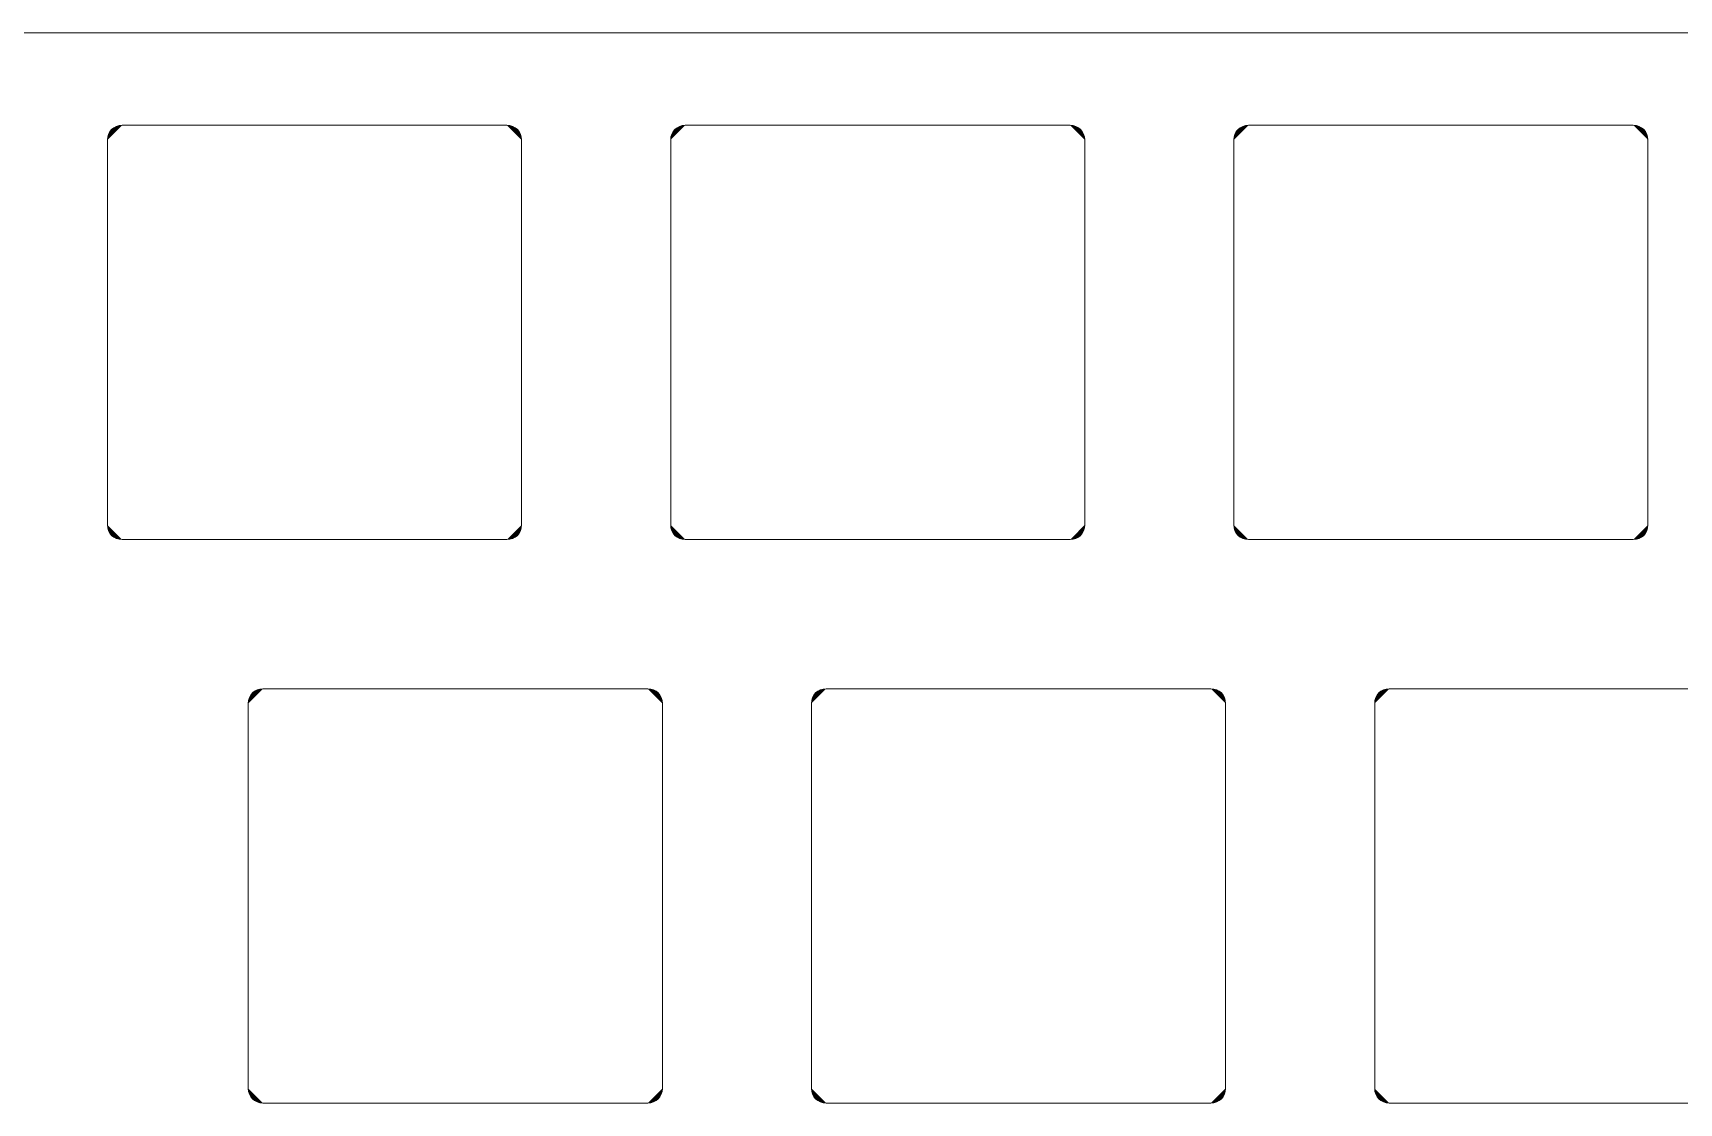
# Model space of a CAD drawing. Extents: x 323 to 1162, y 247 to 324.
# Drawn here: x 428.3 to 484, y 288 to 324.2 of the extents above; entities that cross this region are included whole.
import ezdxf

# ---------------------------------------------------------------- set-up
doc = ezdxf.new("R2010")
doc.units = 0
doc.header["$MEASUREMENT"] = 0
doc.layers.add('Layer 1', color=7, linetype='Continuous', lineweight=0)

# ---------------------------------------------------------------- blocks, each defined once
blk = doc.blocks.new('Block_1')
at = {"layer": 'Layer 1', "true_color": 0x2f2d31, "transparency": 33554687}
h = blk.add_hatch(color=250, dxfattribs=at)
h.dxf.hatch_style = 2
edge = h.paths.add_edge_path()
edge.add_spline(control_points=[(326.101, 324.172), (326.101, 324.172), (530.529, 324.172), (530.529, 324.172)], knot_values=[0, 0, 0, 0, 1, 1, 1, 1], degree=3, periodic=0)
edge.add_line((530.529, 324.172), (326.101, 324.172))
h = blk.add_hatch(color=250, dxfattribs=at)
h.dxf.hatch_style = 2
edge = h.paths.add_edge_path()
edge.add_spline(control_points=[(430.836, 320.556), (430.836, 320.839), (431.048, 321.051), (431.33, 321.051)], knot_values=[0, 0, 0, 0, 1, 1, 1, 1], degree=3, periodic=0)
edge.add_line((431.33, 321.051), (430.836, 320.556))
h = blk.add_hatch(color=250, dxfattribs=at)
h.dxf.hatch_style = 2
edge = h.paths.add_edge_path()
edge.add_spline(control_points=[(431.33, 321.051), (431.33, 321.051), (444.343, 321.051), (444.343, 321.051)], knot_values=[0, 0, 0, 0, 1, 1, 1, 1], degree=3, periodic=0)
edge.add_line((444.343, 321.051), (431.33, 321.051))
h = blk.add_hatch(color=250, dxfattribs=at)
h.dxf.hatch_style = 2
edge = h.paths.add_edge_path()
edge.add_spline(control_points=[(444.343, 321.051), (444.625, 321.051), (444.836, 320.839), (444.836, 320.556)], knot_values=[0, 0, 0, 0, 1, 1, 1, 1], degree=3, periodic=0)
edge.add_line((444.836, 320.556), (444.343, 321.051))
h = blk.add_hatch(color=250, dxfattribs=at)
h.dxf.hatch_style = 2
edge = h.paths.add_edge_path()
edge.add_spline(control_points=[(449.879, 320.556), (449.879, 320.839), (450.091, 321.051), (450.373, 321.051)], knot_values=[0, 0, 0, 0, 1, 1, 1, 1], degree=3, periodic=0)
edge.add_line((450.373, 321.051), (449.879, 320.556))
h = blk.add_hatch(color=250, dxfattribs=at)
h.dxf.hatch_style = 2
edge = h.paths.add_edge_path()
edge.add_spline(control_points=[(450.373, 321.051), (450.373, 321.051), (463.385, 321.051), (463.385, 321.051)], knot_values=[0, 0, 0, 0, 1, 1, 1, 1], degree=3, periodic=0)
edge.add_line((463.385, 321.051), (450.373, 321.051))
h = blk.add_hatch(color=250, dxfattribs=at)
h.dxf.hatch_style = 2
edge = h.paths.add_edge_path()
edge.add_spline(control_points=[(463.385, 321.051), (463.667, 321.051), (463.879, 320.839), (463.879, 320.556)], knot_values=[0, 0, 0, 0, 1, 1, 1, 1], degree=3, periodic=0)
edge.add_line((463.879, 320.556), (463.385, 321.051))
h = blk.add_hatch(color=250, dxfattribs=at)
h.dxf.hatch_style = 2
edge = h.paths.add_edge_path()
edge.add_spline(control_points=[(430.836, 307.546), (430.836, 307.546), (430.836, 320.556), (430.836, 320.556)], knot_values=[0, 0, 0, 0, 1, 1, 1, 1], degree=3, periodic=0)
edge.add_line((430.836, 320.556), (430.836, 307.546))
h = blk.add_hatch(color=250, dxfattribs=at)
h.dxf.hatch_style = 2
edge = h.paths.add_edge_path()
edge.add_spline(control_points=[(444.836, 320.556), (444.836, 320.556), (444.836, 307.546), (444.836, 307.546)], knot_values=[0, 0, 0, 0, 1, 1, 1, 1], degree=3, periodic=0)
edge.add_line((444.836, 307.546), (444.836, 320.556))
h = blk.add_hatch(color=250, dxfattribs=at)
h.dxf.hatch_style = 2
edge = h.paths.add_edge_path()
edge.add_spline(control_points=[(449.879, 307.546), (449.879, 307.546), (449.879, 320.556), (449.879, 320.556)], knot_values=[0, 0, 0, 0, 1, 1, 1, 1], degree=3, periodic=0)
edge.add_line((449.879, 320.556), (449.879, 307.546))
h = blk.add_hatch(color=250, dxfattribs=at)
h.dxf.hatch_style = 2
edge = h.paths.add_edge_path()
edge.add_spline(control_points=[(463.879, 320.556), (463.879, 320.556), (463.879, 307.546), (463.879, 307.546)], knot_values=[0, 0, 0, 0, 1, 1, 1, 1], degree=3, periodic=0)
edge.add_line((463.879, 307.546), (463.879, 320.556))
h = blk.add_hatch(color=250, dxfattribs=at)
h.dxf.hatch_style = 2
edge = h.paths.add_edge_path()
edge.add_spline(control_points=[(431.33, 307.051), (431.048, 307.051), (430.836, 307.263), (430.836, 307.546)], knot_values=[0, 0, 0, 0, 1, 1, 1, 1], degree=3, periodic=0)
edge.add_line((430.836, 307.546), (431.33, 307.051))
h = blk.add_hatch(color=250, dxfattribs=at)
h.dxf.hatch_style = 2
edge = h.paths.add_edge_path()
edge.add_spline(control_points=[(444.836, 307.546), (444.836, 307.263), (444.625, 307.051), (444.343, 307.051)], knot_values=[0, 0, 0, 0, 1, 1, 1, 1], degree=3, periodic=0)
edge.add_line((444.343, 307.051), (444.836, 307.546))
h = blk.add_hatch(color=250, dxfattribs=at)
h.dxf.hatch_style = 2
edge = h.paths.add_edge_path()
edge.add_spline(control_points=[(450.373, 307.051), (450.091, 307.051), (449.879, 307.263), (449.879, 307.546)], knot_values=[0, 0, 0, 0, 1, 1, 1, 1], degree=3, periodic=0)
edge.add_line((449.879, 307.546), (450.373, 307.051))
h = blk.add_hatch(color=250, dxfattribs=at)
h.dxf.hatch_style = 2
edge = h.paths.add_edge_path()
edge.add_spline(control_points=[(463.879, 307.546), (463.879, 307.263), (463.667, 307.051), (463.385, 307.051)], knot_values=[0, 0, 0, 0, 1, 1, 1, 1], degree=3, periodic=0)
edge.add_line((463.385, 307.051), (463.879, 307.546))
h = blk.add_hatch(color=250, dxfattribs=at)
h.dxf.hatch_style = 2
edge = h.paths.add_edge_path()
edge.add_spline(control_points=[(444.343, 307.051), (444.343, 307.051), (431.33, 307.051), (431.33, 307.051)], knot_values=[0, 0, 0, 0, 1, 1, 1, 1], degree=3, periodic=0)
edge.add_line((431.33, 307.051), (444.343, 307.051))
h = blk.add_hatch(color=250, dxfattribs=at)
h.dxf.hatch_style = 2
edge = h.paths.add_edge_path()
edge.add_spline(control_points=[(463.385, 307.051), (463.385, 307.051), (450.373, 307.051), (450.373, 307.051)], knot_values=[0, 0, 0, 0, 1, 1, 1, 1], degree=3, periodic=0)
edge.add_line((450.373, 307.051), (463.385, 307.051))
h = blk.add_hatch(color=250, dxfattribs=at)
h.dxf.hatch_style = 2
edge = h.paths.add_edge_path()
edge.add_spline(control_points=[(435.597, 301.513), (435.597, 301.796), (435.808, 302.008), (436.091, 302.008)], knot_values=[0, 0, 0, 0, 1, 1, 1, 1], degree=3, periodic=0)
edge.add_line((436.091, 302.008), (435.597, 301.513))
h = blk.add_hatch(color=250, dxfattribs=at)
h.dxf.hatch_style = 2
edge = h.paths.add_edge_path()
edge.add_spline(control_points=[(436.091, 302.008), (436.091, 302.008), (449.103, 302.008), (449.103, 302.008)], knot_values=[0, 0, 0, 0, 1, 1, 1, 1], degree=3, periodic=0)
edge.add_line((449.103, 302.008), (436.091, 302.008))
h = blk.add_hatch(color=250, dxfattribs=at)
h.dxf.hatch_style = 2
edge = h.paths.add_edge_path()
edge.add_spline(control_points=[(449.103, 302.008), (449.385, 302.008), (449.597, 301.796), (449.597, 301.513)], knot_values=[0, 0, 0, 0, 1, 1, 1, 1], degree=3, periodic=0)
edge.add_line((449.597, 301.513), (449.103, 302.008))
h = blk.add_hatch(color=250, dxfattribs=at)
h.dxf.hatch_style = 2
edge = h.paths.add_edge_path()
edge.add_spline(control_points=[(454.64, 301.513), (454.64, 301.796), (454.851, 302.008), (455.133, 302.008)], knot_values=[0, 0, 0, 0, 1, 1, 1, 1], degree=3, periodic=0)
edge.add_line((455.133, 302.008), (454.64, 301.513))
h = blk.add_hatch(color=250, dxfattribs=at)
h.dxf.hatch_style = 2
edge = h.paths.add_edge_path()
edge.add_spline(control_points=[(455.133, 302.008), (455.133, 302.008), (468.146, 302.008), (468.146, 302.008)], knot_values=[0, 0, 0, 0, 1, 1, 1, 1], degree=3, periodic=0)
edge.add_line((468.146, 302.008), (455.133, 302.008))
h = blk.add_hatch(color=250, dxfattribs=at)
h.dxf.hatch_style = 2
edge = h.paths.add_edge_path()
edge.add_spline(control_points=[(468.146, 302.008), (468.428, 302.008), (468.64, 301.796), (468.64, 301.513)], knot_values=[0, 0, 0, 0, 1, 1, 1, 1], degree=3, periodic=0)
edge.add_line((468.64, 301.513), (468.146, 302.008))
h = blk.add_hatch(color=250, dxfattribs=at)
h.dxf.hatch_style = 2
edge = h.paths.add_edge_path()
edge.add_spline(control_points=[(435.597, 288.503), (435.597, 288.503), (435.597, 301.513), (435.597, 301.513)], knot_values=[0, 0, 0, 0, 1, 1, 1, 1], degree=3, periodic=0)
edge.add_line((435.597, 301.513), (435.597, 288.503))
h = blk.add_hatch(color=250, dxfattribs=at)
h.dxf.hatch_style = 2
edge = h.paths.add_edge_path()
edge.add_spline(control_points=[(449.597, 301.513), (449.597, 301.513), (449.597, 288.503), (449.597, 288.503)], knot_values=[0, 0, 0, 0, 1, 1, 1, 1], degree=3, periodic=0)
edge.add_line((449.597, 288.503), (449.597, 301.513))
h = blk.add_hatch(color=250, dxfattribs=at)
h.dxf.hatch_style = 2
edge = h.paths.add_edge_path()
edge.add_spline(control_points=[(454.64, 288.503), (454.64, 288.503), (454.64, 301.513), (454.64, 301.513)], knot_values=[0, 0, 0, 0, 1, 1, 1, 1], degree=3, periodic=0)
edge.add_line((454.64, 301.513), (454.64, 288.503))
h = blk.add_hatch(color=250, dxfattribs=at)
h.dxf.hatch_style = 2
edge = h.paths.add_edge_path()
edge.add_spline(control_points=[(468.64, 301.513), (468.64, 301.513), (468.64, 288.503), (468.64, 288.503)], knot_values=[0, 0, 0, 0, 1, 1, 1, 1], degree=3, periodic=0)
edge.add_line((468.64, 288.503), (468.64, 301.513))
h = blk.add_hatch(color=250, dxfattribs=at)
h.dxf.hatch_style = 2
edge = h.paths.add_edge_path()
edge.add_spline(control_points=[(436.091, 288.008), (435.808, 288.008), (435.597, 288.22), (435.597, 288.503)], knot_values=[0, 0, 0, 0, 1, 1, 1, 1], degree=3, periodic=0)
edge.add_line((435.597, 288.503), (436.091, 288.008))
h = blk.add_hatch(color=250, dxfattribs=at)
h.dxf.hatch_style = 2
edge = h.paths.add_edge_path()
edge.add_spline(control_points=[(449.597, 288.503), (449.597, 288.22), (449.385, 288.008), (449.103, 288.008)], knot_values=[0, 0, 0, 0, 1, 1, 1, 1], degree=3, periodic=0)
edge.add_line((449.103, 288.008), (449.597, 288.503))
h = blk.add_hatch(color=250, dxfattribs=at)
h.dxf.hatch_style = 2
edge = h.paths.add_edge_path()
edge.add_spline(control_points=[(455.133, 288.008), (454.851, 288.008), (454.64, 288.22), (454.64, 288.503)], knot_values=[0, 0, 0, 0, 1, 1, 1, 1], degree=3, periodic=0)
edge.add_line((454.64, 288.503), (455.133, 288.008))
h = blk.add_hatch(color=250, dxfattribs=at)
h.dxf.hatch_style = 2
edge = h.paths.add_edge_path()
edge.add_spline(control_points=[(468.64, 288.503), (468.64, 288.22), (468.428, 288.008), (468.146, 288.008)], knot_values=[0, 0, 0, 0, 1, 1, 1, 1], degree=3, periodic=0)
edge.add_line((468.146, 288.008), (468.64, 288.503))
h = blk.add_hatch(color=250, dxfattribs=at)
h.dxf.hatch_style = 2
edge = h.paths.add_edge_path()
edge.add_spline(control_points=[(449.103, 288.008), (449.103, 288.008), (436.091, 288.008), (436.091, 288.008)], knot_values=[0, 0, 0, 0, 1, 1, 1, 1], degree=3, periodic=0)
edge.add_line((436.091, 288.008), (449.103, 288.008))
h = blk.add_hatch(color=250, dxfattribs=at)
h.dxf.hatch_style = 2
edge = h.paths.add_edge_path()
edge.add_spline(control_points=[(468.146, 288.008), (468.146, 288.008), (455.133, 288.008), (455.133, 288.008)], knot_values=[0, 0, 0, 0, 1, 1, 1, 1], degree=3, periodic=0)
edge.add_line((455.133, 288.008), (468.146, 288.008))
at = {"layer": 'Layer 1', "color": 250, "lineweight": 20, "true_color": 0x2f2d31}
for points in [[(326.101, 324.172), (326.101, 324.172), (530.529, 324.172), (530.529, 324.172)], [(430.836, 320.556), (430.836, 320.839), (431.048, 321.051), (431.33, 321.051)], [(431.33, 321.051), (431.33, 321.051), (444.343, 321.051), (444.343, 321.051)], [(444.343, 321.051), (444.625, 321.051), (444.836, 320.839), (444.836, 320.556)], [(449.879, 320.556), (449.879, 320.839), (450.091, 321.051), (450.373, 321.051)], [(450.373, 321.051), (450.373, 321.051), (463.385, 321.051), (463.385, 321.051)], [(463.385, 321.051), (463.667, 321.051), (463.879, 320.839), (463.879, 320.556)], [(430.836, 307.546), (430.836, 307.546), (430.836, 320.556), (430.836, 320.556)], [(444.836, 320.556), (444.836, 320.556), (444.836, 307.546), (444.836, 307.546)], [(449.879, 307.546), (449.879, 307.546), (449.879, 320.556), (449.879, 320.556)], [(463.879, 320.556), (463.879, 320.556), (463.879, 307.546), (463.879, 307.546)], [(431.33, 307.051), (431.048, 307.051), (430.836, 307.263), (430.836, 307.546)], [(444.836, 307.546), (444.836, 307.263), (444.625, 307.051), (444.343, 307.051)], [(450.373, 307.051), (450.091, 307.051), (449.879, 307.263), (449.879, 307.546)], [(463.879, 307.546), (463.879, 307.263), (463.667, 307.051), (463.385, 307.051)], [(444.343, 307.051), (444.343, 307.051), (431.33, 307.051), (431.33, 307.051)], [(463.385, 307.051), (463.385, 307.051), (450.373, 307.051), (450.373, 307.051)], [(435.597, 301.513), (435.597, 301.796), (435.808, 302.008), (436.091, 302.008)], [(436.091, 302.008), (436.091, 302.008), (449.103, 302.008), (449.103, 302.008)], [(449.103, 302.008), (449.385, 302.008), (449.597, 301.796), (449.597, 301.513)], [(454.64, 301.513), (454.64, 301.796), (454.851, 302.008), (455.133, 302.008)], [(455.133, 302.008), (455.133, 302.008), (468.146, 302.008), (468.146, 302.008)], [(468.146, 302.008), (468.428, 302.008), (468.64, 301.796), (468.64, 301.513)], [(435.597, 288.503), (435.597, 288.503), (435.597, 301.513), (435.597, 301.513)], [(449.597, 301.513), (449.597, 301.513), (449.597, 288.503), (449.597, 288.503)], [(454.64, 288.503), (454.64, 288.503), (454.64, 301.513), (454.64, 301.513)], [(468.64, 301.513), (468.64, 301.513), (468.64, 288.503), (468.64, 288.503)], [(436.091, 288.008), (435.808, 288.008), (435.597, 288.22), (435.597, 288.503)], [(449.597, 288.503), (449.597, 288.22), (449.385, 288.008), (449.103, 288.008)], [(455.133, 288.008), (454.851, 288.008), (454.64, 288.22), (454.64, 288.503)], [(468.64, 288.503), (468.64, 288.22), (468.428, 288.008), (468.146, 288.008)], [(449.103, 288.008), (449.103, 288.008), (436.091, 288.008), (436.091, 288.008)], [(468.146, 288.008), (468.146, 288.008), (455.133, 288.008), (455.133, 288.008)]]:
    blk.add_open_spline(points, degree=3, dxfattribs=at)

msp = doc.modelspace()

# ---------------------------------------------------------------- hatches: boundary and pattern name
at = {"layer": 'Layer 1', "true_color": 0x2f2d31, "transparency": 33554687}
h = msp.add_hatch(color=250, dxfattribs=at)
h.dxf.hatch_style = 2
edge = h.paths.add_edge_path()
edge.add_spline(control_points=[(468.922, 320.556), (468.922, 320.839), (469.133, 321.051), (469.416, 321.051)], knot_values=[0, 0, 0, 0, 1, 1, 1, 1], degree=3, periodic=0)
edge.add_line((469.416, 321.051), (468.922, 320.556))
h = msp.add_hatch(color=250, dxfattribs=at)
h.dxf.hatch_style = 2
edge = h.paths.add_edge_path()
edge.add_spline(control_points=[(469.416, 321.051), (469.416, 321.051), (482.428, 321.051), (482.428, 321.051)], knot_values=[0, 0, 0, 0, 1, 1, 1, 1], degree=3, periodic=0)
edge.add_line((482.428, 321.051), (469.416, 321.051))
h = msp.add_hatch(color=250, dxfattribs=at)
h.dxf.hatch_style = 2
edge = h.paths.add_edge_path()
edge.add_spline(control_points=[(482.428, 321.051), (482.71, 321.051), (482.922, 320.839), (482.922, 320.556)], knot_values=[0, 0, 0, 0, 1, 1, 1, 1], degree=3, periodic=0)
edge.add_line((482.922, 320.556), (482.428, 321.051))
h = msp.add_hatch(color=250, dxfattribs=at)
h.dxf.hatch_style = 2
edge = h.paths.add_edge_path()
edge.add_spline(control_points=[(468.922, 307.546), (468.922, 307.546), (468.922, 320.556), (468.922, 320.556)], knot_values=[0, 0, 0, 0, 1, 1, 1, 1], degree=3, periodic=0)
edge.add_line((468.922, 320.556), (468.922, 307.546))
h = msp.add_hatch(color=250, dxfattribs=at)
h.dxf.hatch_style = 2
edge = h.paths.add_edge_path()
edge.add_spline(control_points=[(482.922, 320.556), (482.922, 320.556), (482.922, 307.546), (482.922, 307.546)], knot_values=[0, 0, 0, 0, 1, 1, 1, 1], degree=3, periodic=0)
edge.add_line((482.922, 307.546), (482.922, 320.556))
h = msp.add_hatch(color=250, dxfattribs=at)
h.dxf.hatch_style = 2
edge = h.paths.add_edge_path()
edge.add_spline(control_points=[(469.416, 307.051), (469.133, 307.051), (468.922, 307.263), (468.922, 307.546)], knot_values=[0, 0, 0, 0, 1, 1, 1, 1], degree=3, periodic=0)
edge.add_line((468.922, 307.546), (469.416, 307.051))
h = msp.add_hatch(color=250, dxfattribs=at)
h.dxf.hatch_style = 2
edge = h.paths.add_edge_path()
edge.add_spline(control_points=[(482.922, 307.546), (482.922, 307.263), (482.71, 307.051), (482.428, 307.051)], knot_values=[0, 0, 0, 0, 1, 1, 1, 1], degree=3, periodic=0)
edge.add_line((482.428, 307.051), (482.922, 307.546))
h = msp.add_hatch(color=250, dxfattribs=at)
h.dxf.hatch_style = 2
edge = h.paths.add_edge_path()
edge.add_spline(control_points=[(482.428, 307.051), (482.428, 307.051), (469.416, 307.051), (469.416, 307.051)], knot_values=[0, 0, 0, 0, 1, 1, 1, 1], degree=3, periodic=0)
edge.add_line((469.416, 307.051), (482.428, 307.051))
h = msp.add_hatch(color=250, dxfattribs=at)
h.dxf.hatch_style = 2
edge = h.paths.add_edge_path()
edge.add_spline(control_points=[(473.683, 301.513), (473.683, 301.796), (473.894, 302.008), (474.176, 302.008)], knot_values=[0, 0, 0, 0, 1, 1, 1, 1], degree=3, periodic=0)
edge.add_line((474.176, 302.008), (473.683, 301.513))
h = msp.add_hatch(color=250, dxfattribs=at)
h.dxf.hatch_style = 2
edge = h.paths.add_edge_path()
edge.add_spline(control_points=[(474.176, 302.008), (474.176, 302.008), (487.189, 302.008), (487.189, 302.008)], knot_values=[0, 0, 0, 0, 1, 1, 1, 1], degree=3, periodic=0)
edge.add_line((487.189, 302.008), (474.176, 302.008))
h = msp.add_hatch(color=250, dxfattribs=at)
h.dxf.hatch_style = 2
edge = h.paths.add_edge_path()
edge.add_spline(control_points=[(473.683, 288.503), (473.683, 288.503), (473.683, 301.513), (473.683, 301.513)], knot_values=[0, 0, 0, 0, 1, 1, 1, 1], degree=3, periodic=0)
edge.add_line((473.683, 301.513), (473.683, 288.503))
h = msp.add_hatch(color=250, dxfattribs=at)
h.dxf.hatch_style = 2
edge = h.paths.add_edge_path()
edge.add_spline(control_points=[(474.176, 288.008), (473.894, 288.008), (473.683, 288.22), (473.683, 288.503)], knot_values=[0, 0, 0, 0, 1, 1, 1, 1], degree=3, periodic=0)
edge.add_line((473.683, 288.503), (474.176, 288.008))
h = msp.add_hatch(color=250, dxfattribs=at)
h.dxf.hatch_style = 2
edge = h.paths.add_edge_path()
edge.add_spline(control_points=[(487.189, 288.008), (487.189, 288.008), (474.176, 288.008), (474.176, 288.008)], knot_values=[0, 0, 0, 0, 1, 1, 1, 1], degree=3, periodic=0)
edge.add_line((474.176, 288.008), (487.189, 288.008))

# ---------------------------------------------------------------- linework, layer by layer
at = {"layer": 'Layer 1', "color": 250, "lineweight": 20, "true_color": 0x2f2d31}
for points in [[(468.922, 320.556), (468.922, 320.839), (469.133, 321.051), (469.416, 321.051)], [(469.416, 321.051), (469.416, 321.051), (482.428, 321.051), (482.428, 321.051)], [(482.428, 321.051), (482.71, 321.051), (482.922, 320.839), (482.922, 320.556)], [(468.922, 307.546), (468.922, 307.546), (468.922, 320.556), (468.922, 320.556)], [(482.922, 320.556), (482.922, 320.556), (482.922, 307.546), (482.922, 307.546)], [(469.416, 307.051), (469.133, 307.051), (468.922, 307.263), (468.922, 307.546)], [(482.922, 307.546), (482.922, 307.263), (482.71, 307.051), (482.428, 307.051)], [(482.428, 307.051), (482.428, 307.051), (469.416, 307.051), (469.416, 307.051)], [(473.683, 301.513), (473.683, 301.796), (473.894, 302.008), (474.176, 302.008)], [(474.176, 302.008), (474.176, 302.008), (487.189, 302.008), (487.189, 302.008)], [(473.683, 288.503), (473.683, 288.503), (473.683, 301.513), (473.683, 301.513)], [(474.176, 288.008), (473.894, 288.008), (473.683, 288.22), (473.683, 288.503)], [(487.189, 288.008), (487.189, 288.008), (474.176, 288.008), (474.176, 288.008)]]:
    msp.add_open_spline(points, degree=3, dxfattribs=at)

# ---------------------------------------------------------------- block references
at = {"layer": 'Layer 1'}
msp.add_blockref('Block_1', (0, 0), dxfattribs=at)

doc.saveas('drawing.dxf')
